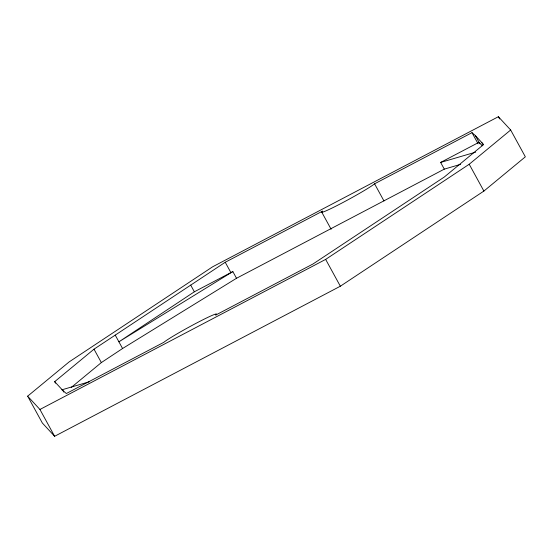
<?xml version="1.0" encoding="UTF-8"?>
<svg xmlns="http://www.w3.org/2000/svg" width="553" height="553" viewBox="0 0 553 553"><rect width="100%" height="100%" fill="white"/><g stroke="black" fill="none" stroke-linecap="round" stroke-linejoin="round"><path stroke-width="0.83" d="M27.65 396.176L69.104 361.932L212.656 266.781L498.377 116.711L510.668 130.003L525.35 156.824L483.896 191.068L340.344 286.219L54.623 436.289L42.332 422.997L27.65 396.176L39.94 409.469L54.623 436.289M54.692 381.653L94.01 349.171L225.23 262.26L322.634 211.094A30.629 1.763 -28.7 0 0 341.699 203.158A30.629 1.763 -28.7 0 0 374.581 183.81L471.986 132.651L475.352 135.575L483.626 144.527L444.308 177.008L313.088 263.926L215.684 315.086A30.629 1.763 -28.7 0 0 196.619 323.021A30.629 1.763 -28.7 0 0 163.736 342.369L66.332 393.529L62.966 390.605L54.692 381.653L55.507 383.146M71.206 387.487L101.351 362.581L122.572 348.514L236.511 278.277L444.301 169.135L460.614 164.345M39.94 409.469L325.655 259.398L469.214 164.248L510.668 130.003M232.841 271.571L194.359 291.797L118.902 341.809L232.841 271.571L236.511 278.277M444.301 169.135L440.63 162.43L479.022 142.28L482.251 145.771M440.63 162.43L475.698 152.137M61.805 389.844L89.531 381.708M498.377 116.711L499.601 118.943M481.808 142.563L483.032 144.796M475.352 135.575L479.838 143.766M471.986 132.651L478.103 143.821M469.214 164.248L483.896 191.068M374.581 183.81L383.962 200.946M321.728 212.11L331.116 229.246M325.655 259.398L340.344 286.219M225.23 262.26L230.94 272.684M190.688 285.092L194.359 291.797M115.231 335.104L122.572 348.514M94.01 349.171L101.351 362.581M62.966 390.605L63.782 392.098"/></g></svg>
